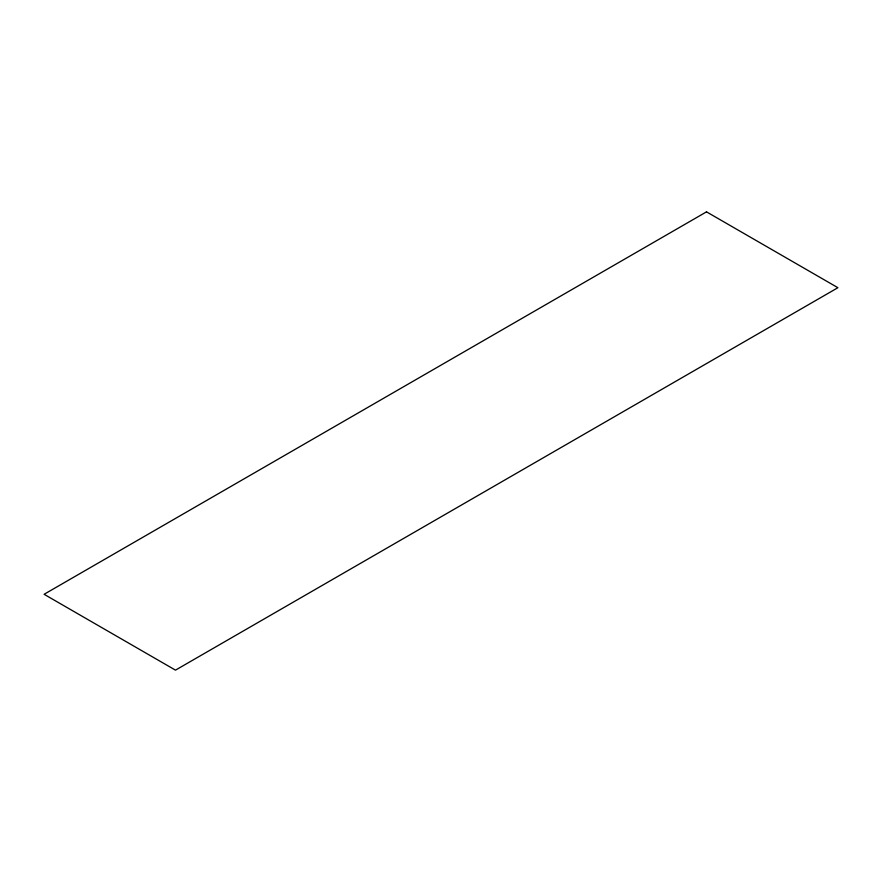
<?xml version="1.0" encoding="UTF-8"?>
<svg xmlns="http://www.w3.org/2000/svg" width="882" height="882" viewBox="0 0 882 882"><rect width="100%" height="100%" fill="white"/><g stroke="black" fill="none" stroke-linecap="round" stroke-linejoin="round"><path stroke-width="1.32" d="M706.515 211.856L44.1 594.292L175.485 670.144L837.9 287.708L706.515 211.856"/></g></svg>
